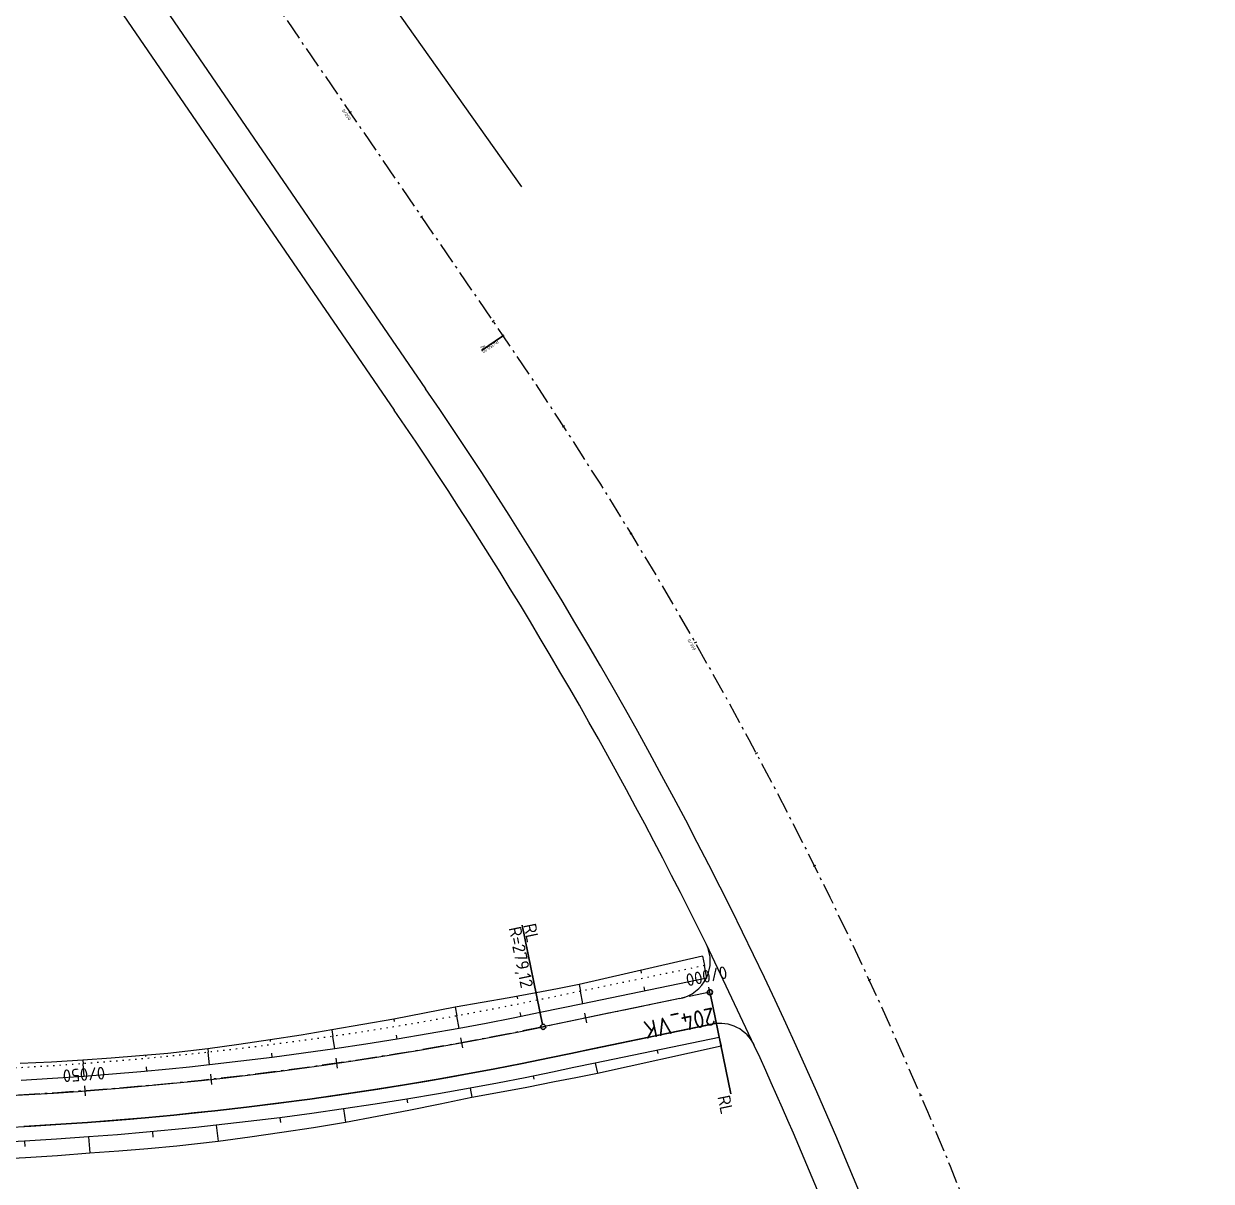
# Model space of a CAD drawing. Header units: metres. Extents: x 117388 to 123031, y 6148214 to 6150604.
# Drawn here: x 119731.3 to 119825, y 6148389.6 to 6148481.1 of the extents above; entities that cross this region are included whole.
import ezdxf
from ezdxf.enums import TextEntityAlignment as Align

# ---------------------------------------------------------------- set-up
doc = ezdxf.new("R2010")
doc.units = ezdxf.units.M
doc.header["$LTSCALE"] = 0.4
doc.linetypes.add('AA_DOT_2', pattern=[1.25, 0.25, -1])
doc.linetypes.add('BH90-VAGMITT', pattern=[6.7, 4.2, -1, 0.5, -1])
for name, color, linetype in [('02_dib', 1, 'AA_DOT_2'), ('05_MAGASIN2', 4, 'CONTINUOUS'), ('05_slänt', 4, 'CONTINUOUS'), ('05_stödremsa', 4, 'CONTINUOUS'), ('M-31-Centrumlinje', 1, 'BH90-VAGMITT'), ('M-31-Linjenamn', 3, 'CONTINUOUS'), ('M-312A', 3, 'CONTINUOUS'), ('M-32-Sektionering_markering', 3, 'CONTINUOUS'), ('M-32-Sektionering_text', 1, 'CONTINUOUS'), ('M-32-TP_text', 1, 'CONTINUOUS')]:
    doc.layers.add(name, color=color, linetype=linetype)
doc.layers.add('M-32-TP_markering', color=3, linetype='CONTINUOUS', lineweight=35)
doc.styles.add('ISO35', font='ISO3098', dxfattribs={"height": 3.5})
doc.styles.add('ISO50', font='ISO3098', dxfattribs={"height": 5})
doc.styles.add('P_ISO_35', font='ISO', dxfattribs={"height": 3.5})

msp = doc.modelspace()

# ---------------------------------------------------------------- linework, layer by layer
at = {"layer": '02_dib', "flags": 128}
msp.add_lwpolyline([(119785.013, 6148406.667), (119775.222, 6148404.638), (119773.532, 6148404.287), (119771.843, 6148403.937), (119769.72, 6148403.506), (119767.594, 6148403.091), (119765.464, 6148402.693), (119763.022, 6148402.257), (119760.576, 6148401.844), (119758.126, 6148401.452), (119755.673, 6148401.082), (119753.217, 6148400.735), (119750.758, 6148400.409), (119748.296, 6148400.105), (119745.831, 6148399.824), (119744.243, 6148399.654), (119742.653, 6148399.493), (119740.42, 6148399.284), (119738.186, 6148399.092), (119735.95, 6148398.918), (119733.475, 6148398.747), (119730.999, 6148398.598), (119728.521, 6148398.472), (119726.043, 6148398.367), (119723.564, 6148398.285), (119721.084, 6148398.225), (119718.603, 6148398.187), (119716.122, 6148398.172), (119715.358, 6148398.171), (119712.798, 6148398.186), (119710.238, 6148398.224), (119708.211, 6148398.266), (119706.184, 6148398.316), (119702.763, 6148398.417), (119699.343, 6148398.537), (119696.327, 6148398.659), (119696.227, 6148398.664), (119694.91, 6148398.722), (119693.593, 6148398.784), (119692.276, 6148398.848), (119690.795, 6148398.931), (119689.316, 6148399.031), (119687.838, 6148399.148), (119686.361, 6148399.282), (119684.731, 6148399.45), (119683.103, 6148399.638), (119681.477, 6148399.848), (119679.854, 6148400.078), (119678.234, 6148400.329), (119676.617, 6148400.6), (119675.004, 6148400.892), (119673.395, 6148401.205), (119671.79, 6148401.538), (119670.189, 6148401.892), (119668.593, 6148402.266), (119667.002, 6148402.66), (119665.485, 6148403.056), (119663.973, 6148403.471), (119662.467, 6148403.904), (119660.965, 6148404.355), (119659.469, 6148404.825), (119658.52, 6148405.133), (119657.573, 6148405.449), (119656.286, 6148405.891), (119655.004, 6148406.347), (119653.727, 6148406.817), (119653.263, 6148406.991), (119652.798, 6148407.168), (119652.055, 6148407.461), (119651.318, 6148407.769), (119650.587, 6148408.091), (119649.863, 6148408.428), (119649.146, 6148408.78), (119648.589, 6148409.061), (119646.824, 6148409.963), (119645.067, 6148410.88), (119643.317, 6148411.812), (119641.576, 6148412.758), (119639.842, 6148413.719), (119638.009, 6148414.756), (119636.185, 6148415.808), (119634.971, 6148416.527), (119633.766, 6148417.26), (119632.57, 6148418.008), (119631.384, 6148418.772), (119630.215, 6148419.545), (119629.055, 6148420.333), (119627.906, 6148421.135), (119626.766, 6148421.951), (119625.637, 6148422.782), (119624.518, 6148423.626), (119623.41, 6148424.485), (119622.313, 6148425.357), (119621.227, 6148426.243), (119620.151, 6148427.142), (119619.087, 6148428.055), (119618.035, 6148428.98), (119616.994, 6148429.919), (119615.965, 6148430.871), (119614.948, 6148431.836), (119613.943, 6148432.813), (119612.95, 6148433.802), (119611.969, 6148434.804), (119611.001, 6148435.818), (119610.046, 6148436.844), (119609.104, 6148437.882), (119608.027, 6148439.101), (119606.968, 6148440.335), (119605.927, 6148441.584), (119604.904, 6148442.849), (119604.231, 6148443.706), (119603.571, 6148444.574), (119602.924, 6148445.452), (119602.18, 6148446.498), (119601.456, 6148447.557), (119600.751, 6148448.628), (119600.065, 6148449.712), (119599.398, 6148450.809), (119598.752, 6148451.917), (119598.26, 6148452.793), (119597.78, 6148453.676), (119597.187, 6148454.81), (119596.614, 6148455.954), (119596.062, 6148457.109), (119595.531, 6148458.274), (119595.021, 6148459.448), (119594.532, 6148460.63), (119594.065, 6148461.822), (119593.802, 6148462.521), (119593.39, 6148463.663), (119592.998, 6148464.811), (119592.626, 6148465.966), (119592.274, 6148467.127), (119591.941, 6148468.294), (119591.628, 6148469.466), (119591.335, 6148470.644), (119591.063, 6148471.826), (119590.81, 6148473.013), (119590.578, 6148474.204), (119590.366, 6148475.398), (119590.175, 6148476.597), (119590.004, 6148477.798), (119589.853, 6148479.002), (119589.723, 6148480.208), (119589.614, 6148481.416), (119589.525, 6148482.627), (119589.457, 6148483.838), (119589.409, 6148485.05), (119589.382, 6148486.263), (119589.376, 6148487.477), (119589.39, 6148488.69), (119589.426, 6148489.903), (119589.481, 6148491.115), (119589.558, 6148492.326), (119589.655, 6148493.535), (119589.773, 6148494.743), (119589.911, 6148495.948), (119590.07, 6148497.151), (119590.249, 6148498.351), (119590.449, 6148499.548), (119590.669, 6148500.741), (119590.905, 6148501.91), (119591.16, 6148503.075), (119591.435, 6148504.235), (119591.73, 6148505.39), (119592.044, 6148506.541), (119592.376, 6148507.685), (119592.754, 6148508.905), (119593.154, 6148510.117), (119593.628, 6148511.236), (119594.12, 6148512.345), (119594.631, 6148513.445), (119595.16, 6148514.534), (119595.708, 6148515.614), (119596.273, 6148516.682), (119596.855, 6148517.739), (119597.455, 6148518.785), (119597.932, 6148519.893), (119598.428, 6148520.993), (119598.943, 6148522.086), (119599.478, 6148523.172), (119600.032, 6148524.249), (119600.605, 6148525.317), (119601.197, 6148526.377), (119601.807, 6148527.428), (119602.509, 6148528.435), (119603.227, 6148529.429), (119603.963, 6148530.411), (119604.716, 6148531.38), (119605.485, 6148532.336), (119606.247, 6148533.251), (119607.024, 6148534.153), (119607.816, 6148535.042), (119608.638, 6148535.934), (119609.476, 6148536.812), (119610.328, 6148537.676), (119611.195, 6148538.525), (119612.076, 6148539.359), (119612.972, 6148540.178), (119613.881, 6148540.981), (119614.804, 6148541.769), (119615.74, 6148542.541), (119616.689, 6148543.297), (119617.65, 6148544.037), (119618.625, 6148544.76), (119619.611, 6148545.466), (119620.61, 6148546.156), (119621.619, 6148546.828), (119622.641, 6148547.484), (119623.677, 6148548.114), (119624.724, 6148548.727), (119625.781, 6148549.322), (119626.848, 6148549.899), (119627.925, 6148550.458), (119629.01, 6148550.998), (119630.105, 6148551.519), (119631.208, 6148552.022), (119632.257, 6148552.504), (119633.313, 6148552.97), (119634.378, 6148553.418), (119635.449, 6148553.85), (119636.1, 6148554.091), (119636.753, 6148554.327), (119640.343, 6148555.601), (119645.649, 6148557.485), (119649.767, 6148558.947), (119650.389, 6148559.168), (119650.955, 6148559.35), (119651.528, 6148559.514), (119652.105, 6148559.658), (119652.686, 6148559.782), (119653.271, 6148559.888), (119653.859, 6148559.973), (119654.449, 6148560.039), (119655.041, 6148560.085), (119655.633, 6148560.111), (119656.226, 6148560.118), (119656.819, 6148560.105), (119657.41, 6148560.072), (119658, 6148560.019), (119660.323, 6148559.627)], dxfattribs=at)
at = {"layer": '05_MAGASIN2'}
for p, q in [((119784.856, 6148407.427), (119785.013, 6148406.667)), ((119785.216, 6148405.688), (119785.013, 6148406.667)), ((119779.984, 6148406.297), (119780.028, 6148406.082)), ((119775.112, 6148405.168), (119775.222, 6148404.638)), ((119780.32, 6148404.673), (119780.253, 6148405)), ((119770.212, 6148404.245), (119770.254, 6148404.04)), ((119775.425, 6148403.658), (119775.222, 6148404.638)), ((119765.336, 6148403.396), (119765.464, 6148402.693)), ((119770.534, 6148402.649), (119770.468, 6148402.976)), ((119760.476, 6148402.45), (119760.51, 6148402.248)), ((119765.644, 6148401.709), (119765.464, 6148402.693)), ((119755.599, 6148401.59), (119755.673, 6148401.082)), ((119755.818, 6148400.093), (119755.673, 6148401.082)), ((119760.738, 6148400.857), (119760.684, 6148401.186)), ((119745.801, 6148400.093), (119745.831, 6148399.824)), ((119750.708, 6148400.798), (119750.725, 6148400.668)), ((119786.191, 6148400.988), (119786.326, 6148400.335)), ((119735.93, 6148399.189), (119735.95, 6148398.918)), ((119740.872, 6148399.576), (119740.879, 6148399.493)), ((119745.94, 6148398.83), (119745.831, 6148399.824)), ((119750.885, 6148399.417), (119750.842, 6148399.748)), ((119781.295, 6148399.973), (119781.345, 6148399.732)), ((119736.023, 6148397.921), (119735.95, 6148398.918)), ((119740.986, 6148398.331), (119740.955, 6148398.663)), ((119776.399, 6148398.958), (119776.564, 6148398.164)), ((119771.482, 6148397.944), (119771.532, 6148397.696)), ((119766.508, 6148396.987), (119766.637, 6148396.285)), ((119761.517, 6148396.121), (119761.565, 6148395.831)), ((119751.494, 6148394.656), (119751.543, 6148394.272)), ((119756.512, 6148395.343), (119756.664, 6148394.306)), ((119741.424, 6148393.551), (119741.463, 6148393.125)), ((119746.464, 6148394.058), (119746.602, 6148392.793)), ((119731.321, 6148392.807), (119731.345, 6148392.376)), ((119736.376, 6148393.134), (119736.469, 6148391.873))]:
    msp.add_line(p, q, dxfattribs=at)
at = {"layer": '05_slänt', "flags": 128}
for points in [[(119784.856, 6148407.427), (119775.112, 6148405.168), (119773.416, 6148404.847), (119771.721, 6148404.526), (119769.595, 6148404.133), (119767.467, 6148403.756), (119765.336, 6148403.396), (119762.908, 6148402.912), (119760.476, 6148402.45), (119758.04, 6148402.009), (119755.599, 6148401.59), (119753.156, 6148401.183), (119750.708, 6148400.798), (119748.257, 6148400.435), (119745.801, 6148400.093), (119744.216, 6148399.909), (119742.629, 6148399.735), (119740.398, 6148399.535), (119738.165, 6148399.353), (119735.93, 6148399.189), (119733.456, 6148399.046), (119730.981, 6148398.926)], [(119728.853, 6148391.369), (119731.393, 6148391.514), (119733.932, 6148391.682), (119736.469, 6148391.873), (119738.762, 6148392.043), (119741.054, 6148392.231), (119743.345, 6148392.438), (119744.974, 6148392.611), (119746.602, 6148392.793), (119749.123, 6148393.138), (119751.641, 6148393.505), (119754.154, 6148393.894), (119756.664, 6148394.306), (119759.165, 6148394.767), (119761.66, 6148395.251), (119764.151, 6148395.757), (119766.637, 6148396.285), (119768.82, 6148396.673), (119771, 6148397.079), (119773.177, 6148397.502), (119774.871, 6148397.833), (119776.564, 6148398.164), (119786.326, 6148400.335)]]:
    msp.add_lwpolyline(points, dxfattribs=at)
at = {"layer": '05_stödremsa', "flags": 128}
for points in [[(119785.216, 6148405.688), (119775.425, 6148403.658), (119773.735, 6148403.308), (119772.048, 6148402.958), (119769.916, 6148402.525), (119767.781, 6148402.109), (119765.644, 6148401.709), (119763.193, 6148401.272), (119760.738, 6148400.857), (119758.28, 6148400.464), (119755.818, 6148400.093), (119753.353, 6148399.744), (119750.885, 6148399.417), (119748.414, 6148399.112), (119745.939, 6148398.829), (119744.346, 6148398.659), (119742.751, 6148398.498), (119740.51, 6148398.288), (119738.267, 6148398.095), (119736.024, 6148397.921), (119733.54, 6148397.749), (119731.054, 6148397.6)], [(119786.191, 6148400.988), (119776.399, 6148398.958), (119774.71, 6148398.608), (119773.019, 6148398.258), (119770.853, 6148397.817), (119768.682, 6148397.394), (119766.508, 6148396.987), (119764.015, 6148396.543), (119761.517, 6148396.121), (119759.016, 6148395.721), (119756.512, 6148395.343), (119754.004, 6148394.988), (119751.494, 6148394.656), (119748.98, 6148394.346), (119746.464, 6148394.058), (119744.842, 6148393.885), (119743.218, 6148393.721), (119740.94, 6148393.507), (119738.658, 6148393.311), (119736.375, 6148393.134), (119733.849, 6148392.959), (119731.321, 6148392.807), (119728.792, 6148392.678)]]:
    msp.add_lwpolyline(points, dxfattribs=at)
at = {"layer": 'M-31-Centrumlinje', "flags": 128}
for points in [[(119647.697, 6148696.932), (119654.01, 6148679.31, -0.014722), (119663.118, 6148651.317, 0.048471), (119699.574, 6148560.568, 0.030416), (119712.066, 6148539.712), (119769.104, 6148456.425, -0.107017), (119825.045, 6148319.267)], [(119785.45, 6148404.562), (119772.28, 6148401.832, -0.056021), (119710.195, 6148396.074, -0.00766), (119692.168, 6148396.701, -0.078968), (119652.033, 6148405.159, -0.025161), (119648.176, 6148406.861, -0.015497), (119635.1, 6148413.952, -0.092729), (119603.22, 6148441.512, -0.515115), (119636.032, 6148556.352), (119649.669, 6148561.194, -0.142562), (119660.828, 6148561.841), (119678.867, 6148557.707, 0.17483), (119685.603, 6148558.526), (119694.284, 6148562.903)]]:
    msp.add_lwpolyline(points, format="xyb", dxfattribs=at)
at = {"layer": 'M-312A'}
for p, q in [((119705.96, 6148535.531), (119762.999, 6148452.244)), ((119703.485, 6148533.836), (119760.524, 6148450.549)), ((119770.591, 6148468.2), (119759.11, 6148484.386)), ((119788.958, 6148400.359), (119785.171, 6148408.332)), ((119783.087, 6148404.072), (119772.28, 6148401.832)), ((119772.787, 6148399.384), (119785.957, 6148402.114)), ((119785.957, 6148402.114), (119776.165, 6148400.084)), ((119776.165, 6148400.084), (119785.623, 6148402.045)), ((119774.476, 6148399.734), (119776.165, 6148400.084)), ((119776.165, 6148400.084), (119774.476, 6148399.734)), ((119770.629, 6148398.945), (119772.787, 6148399.384)), ((119772.787, 6148399.384), (119770.629, 6148398.945)), ((119772.787, 6148399.384), (119774.476, 6148399.734)), ((119774.476, 6148399.734), (119772.787, 6148399.384)), ((119766.301, 6148398.119), (119768.466, 6148398.524)), ((119768.466, 6148398.524), (119766.301, 6148398.119)), ((119768.466, 6148398.524), (119770.629, 6148398.945)), ((119770.629, 6148398.945), (119768.466, 6148398.524)), ((119761.331, 6148397.255), (119763.818, 6148397.676)), ((119763.818, 6148397.676), (119761.331, 6148397.255)), ((119763.818, 6148397.676), (119766.301, 6148398.119)), ((119766.301, 6148398.119), (119763.818, 6148397.676)), ((119753.848, 6148396.128), (119756.346, 6148396.481)), ((119756.346, 6148396.481), (119753.848, 6148396.128)), ((119756.346, 6148396.481), (119758.84, 6148396.857)), ((119758.84, 6148396.857), (119756.346, 6148396.481)), ((119758.84, 6148396.857), (119761.331, 6148397.255)), ((119761.331, 6148397.255), (119758.84, 6148396.857)), ((119746.338, 6148395.201), (119748.844, 6148395.488)), ((119748.844, 6148395.488), (119746.338, 6148395.201)), ((119748.844, 6148395.488), (119751.348, 6148395.796)), ((119751.348, 6148395.796), (119748.844, 6148395.488)), ((119751.348, 6148395.796), (119753.848, 6148396.128)), ((119753.848, 6148396.128), (119751.348, 6148395.796)), ((119736.291, 6148394.281), (119738.565, 6148394.457)), ((119738.565, 6148394.457), (119736.291, 6148394.281)), ((119738.565, 6148394.457), (119740.837, 6148394.652)), ((119740.837, 6148394.652), (119738.565, 6148394.457)), ((119740.837, 6148394.652), (119743.107, 6148394.866)), ((119743.107, 6148394.866), (119740.837, 6148394.652)), ((119743.107, 6148394.866), (119744.723, 6148395.029)), ((119744.723, 6148395.029), (119743.107, 6148394.866)), ((119744.723, 6148395.029), (119746.338, 6148395.201)), ((119746.338, 6148395.201), (119744.723, 6148395.029)), ((119731.257, 6148393.956), (119733.775, 6148394.107)), ((119733.775, 6148394.107), (119731.257, 6148393.956)), ((119733.775, 6148394.107), (119736.291, 6148394.281)), ((119736.291, 6148394.281), (119733.775, 6148394.107))]:
    msp.add_line(p, q, dxfattribs=at)
for centre, radius, start, end in [((119480.332, 6148258.661), 342.6, 13.11641, 34.40505), ((119480.332, 6148258.661), 339.6, 26.15024, 34.40505), ((119782.478, 6148407.01), 3, 281.7116, 26.15024), ((119786.232, 6148399.107), 3, 24.661, 101.71159), ((119715.623, 6148675.138), 279.117, 268.88583, 281.7116), ((119480.332, 6148258.661), 339.6, 12.96675, 24.661), ((119715.623, 6148675.138), 281.617, 268.88583, 281.7116)]:
    msp.add_arc(centre, radius, start, end, dxfattribs=at)
at = {"layer": 'M-32-Sektionering_markering'}
for p, q in [((119757.105, 6148474.124), (119756.94, 6148474.011)), ((119762.755, 6148465.874), (119762.59, 6148465.761)), ((119768.405, 6148457.623), (119768.24, 6148457.51)), ((119773.969, 6148449.311), (119773.801, 6148449.202)), ((119779.296, 6148440.845), (119779.125, 6148440.741)), ((119784.378, 6148432.23), (119784.205, 6148432.131)), ((119789.213, 6148423.473), (119789.036, 6148423.379)), ((119793.795, 6148414.582), (119793.616, 6148414.493)), ((119785.531, 6148404.171), (119785.369, 6148404.954)), ((119798.121, 6148405.563), (119797.94, 6148405.479)), ((119775.739, 6148402.141), (119775.577, 6148402.924)), ((119765.923, 6148400.184), (119765.779, 6148400.971)), ((119756.042, 6148398.559), (119755.926, 6148399.351)), ((119746.109, 6148397.289), (119746.022, 6148398.084)), ((119736.137, 6148396.375), (119736.078, 6148397.173)), ((119802.188, 6148396.425), (119802.004, 6148396.346))]:
    msp.add_line(p, q, dxfattribs=at)
at = {"layer": 'M-32-Sektionering_text'}
for p, q in [((119757.105, 6148474.124), (119756.94, 6148474.011)), ((119784.378, 6148432.23), (119784.205, 6148432.131)), ((119785.531, 6148404.171), (119785.369, 6148404.954)), ((119736.137, 6148396.375), (119736.078, 6148397.173))]:
    msp.add_line(p, q, dxfattribs=at)
at = {"layer": 'M-32-TP_markering'}
for p, q in [((119769.063, 6148456.397), (119767.413, 6148455.267)), ((119772.239, 6148402.028), (119770.615, 6148409.861)), ((119785.49, 6148404.366), (119787.114, 6148396.533))]:
    msp.add_line(p, q, dxfattribs=at)
for centre, radius in [((119769.104, 6148456.425), 0.05), ((119785.45, 6148404.562), 0.2), ((119772.28, 6148401.832), 0.2)]:
    msp.add_circle(centre, radius, dxfattribs=at)

# ---------------------------------------------------------------- texts
at = {"layer": 'M-31-Linjenamn', "style": 'P_ISO_35'}
msp.add_text('204_VK', height=1.4, rotation=191.7116, dxfattribs=at).set_placement((119785.693, 6148403.387))
at = {"layer": 'M-32-Sektionering_text', "style": 'ISO50'}
for s, height, rotation, p in [('0/250', 0.25, 304.40505, (119756.857, 6148473.955)), ('0/300', 0.25, 299.7204, (119784.118, 6148432.081)), ('0/000', 1, 191.7116, (119785.287, 6148405.346)), ('0/050', 1, 184.20885, (119736.049, 6148397.572))]:
    msp.add_text(s, height=height, rotation=rotation, dxfattribs=at).set_placement(p, align=Align.TOP_CENTER)
at = {"layer": 'M-32-TP_text', "style": 'ISO35'}
msp.add_text('RL', height=0.25, rotation=214.40505, dxfattribs=at).set_placement((119767.399, 6148455.288), align=Align.TOP_RIGHT)
msp.add_text('R=350,00', height=0.25, rotation=214.40505, dxfattribs=at).set_placement((119767.427, 6148455.246), align=Align.RIGHT)
for s, p in [('R=279,12', (119770.517, 6148409.841)), ('RL', (119787.016, 6148396.513))]:
    msp.add_text(s, height=1, rotation=281.7116, dxfattribs=at).set_placement(p, align=Align.TOP_LEFT)
msp.add_text('RL', height=1, rotation=281.7116, dxfattribs=at).set_placement((119770.713, 6148409.882))

doc.saveas('drawing.dxf')
